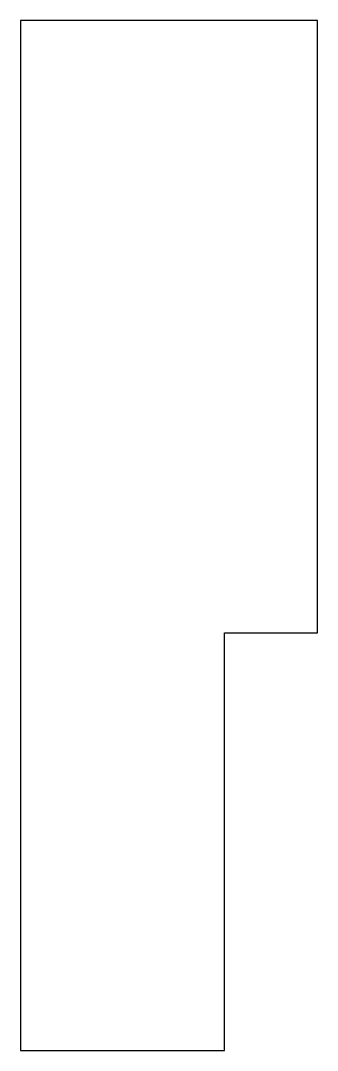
# Model space of a CAD drawing. Extents: x 0 to 0.64, y 0 to 2.22.
import ezdxf

# ---------------------------------------------------------------- set-up
doc = ezdxf.new("R2010")
doc.units = 0
doc.layers.add('20', color=7, linetype='CONTINUOUS')

msp = doc.modelspace()

# ---------------------------------------------------------------- linework, layer by layer
at = {"layer": '20'}
for p, q in [((0.64, 2.22), (0, 2.22)), ((0, 2.22), (0, 0)), ((0.64, 0.9), (0.64, 2.22)), ((0.44, 0), (0.44, 0.9)), ((0.44, 0.9), (0.64, 0.9)), ((0, 0), (0.44, 0))]:
    msp.add_line(p, q, dxfattribs=at)

doc.saveas('drawing.dxf')
